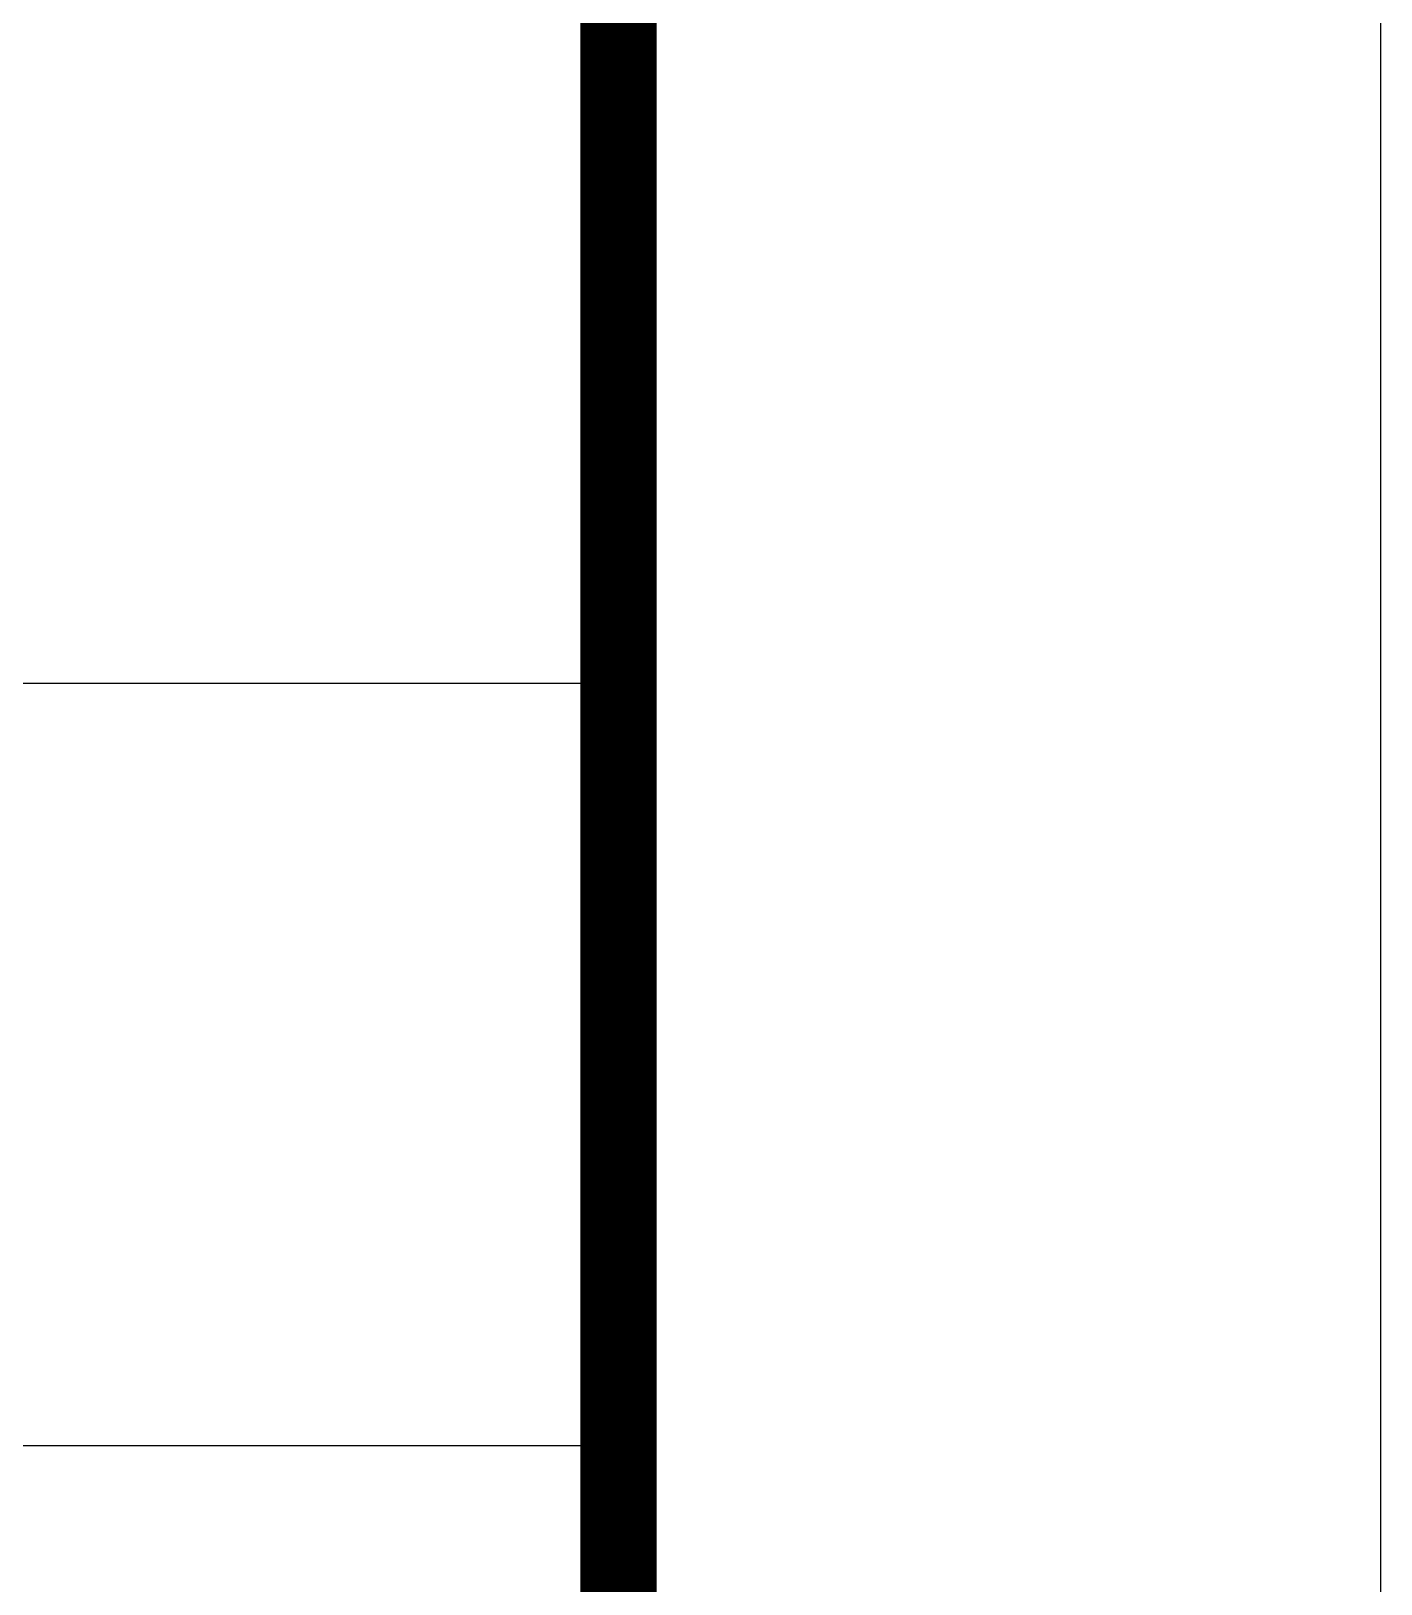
# Model space of a CAD drawing. Extents: x 30064 to 135164, y 17999 to 492668.
# Drawn here: x 112410 to 114181, y 31817 to 33854 of the extents above; entities that cross this region are included whole.
import ezdxf

# ---------------------------------------------------------------- set-up
doc = ezdxf.new("R2010")
doc.units = 0
doc.header["$LTSCALE"] = 1000
doc.header["$MEASUREMENT"] = 0
doc.layers.add('PUB_TITLE', color=7, linetype='Continuous')
doc.layers.add('TWT_TITLE', color=7, linetype='Continuous')

msp = doc.modelspace()

# ---------------------------------------------------------------- linework, layer by layer
for p, q in [((105180.8, 32998.9), (113180.8, 32998.9)), ((105180.8, 31998.9), (113180.8, 31998.9))]:
    msp.add_line(p, q)
at = {"layer": 'PUB_TITLE', "const_width": 100}
msp.add_lwpolyline([(105180.8, 76398.5), (113180.8, 76398.5), (113180.8, 18998.9), (105180.8, 18998.9)], close=True, dxfattribs=at)
at = {"layer": 'TWT_TITLE'}
msp.add_lwpolyline([(30080.8, 17998.9), (114180.8, 17998.9), (114180.8, 77398.9), (30080.8, 77398.9)], close=True, dxfattribs=at)
at = {"layer": 'TWT_TITLE', "const_width": 100}
msp.add_lwpolyline([(32580.8, 18998.9), (113180.8, 18998.9), (113180.8, 76398.9), (32580.8, 76398.9)], close=True, dxfattribs=at)

doc.saveas('drawing.dxf')
